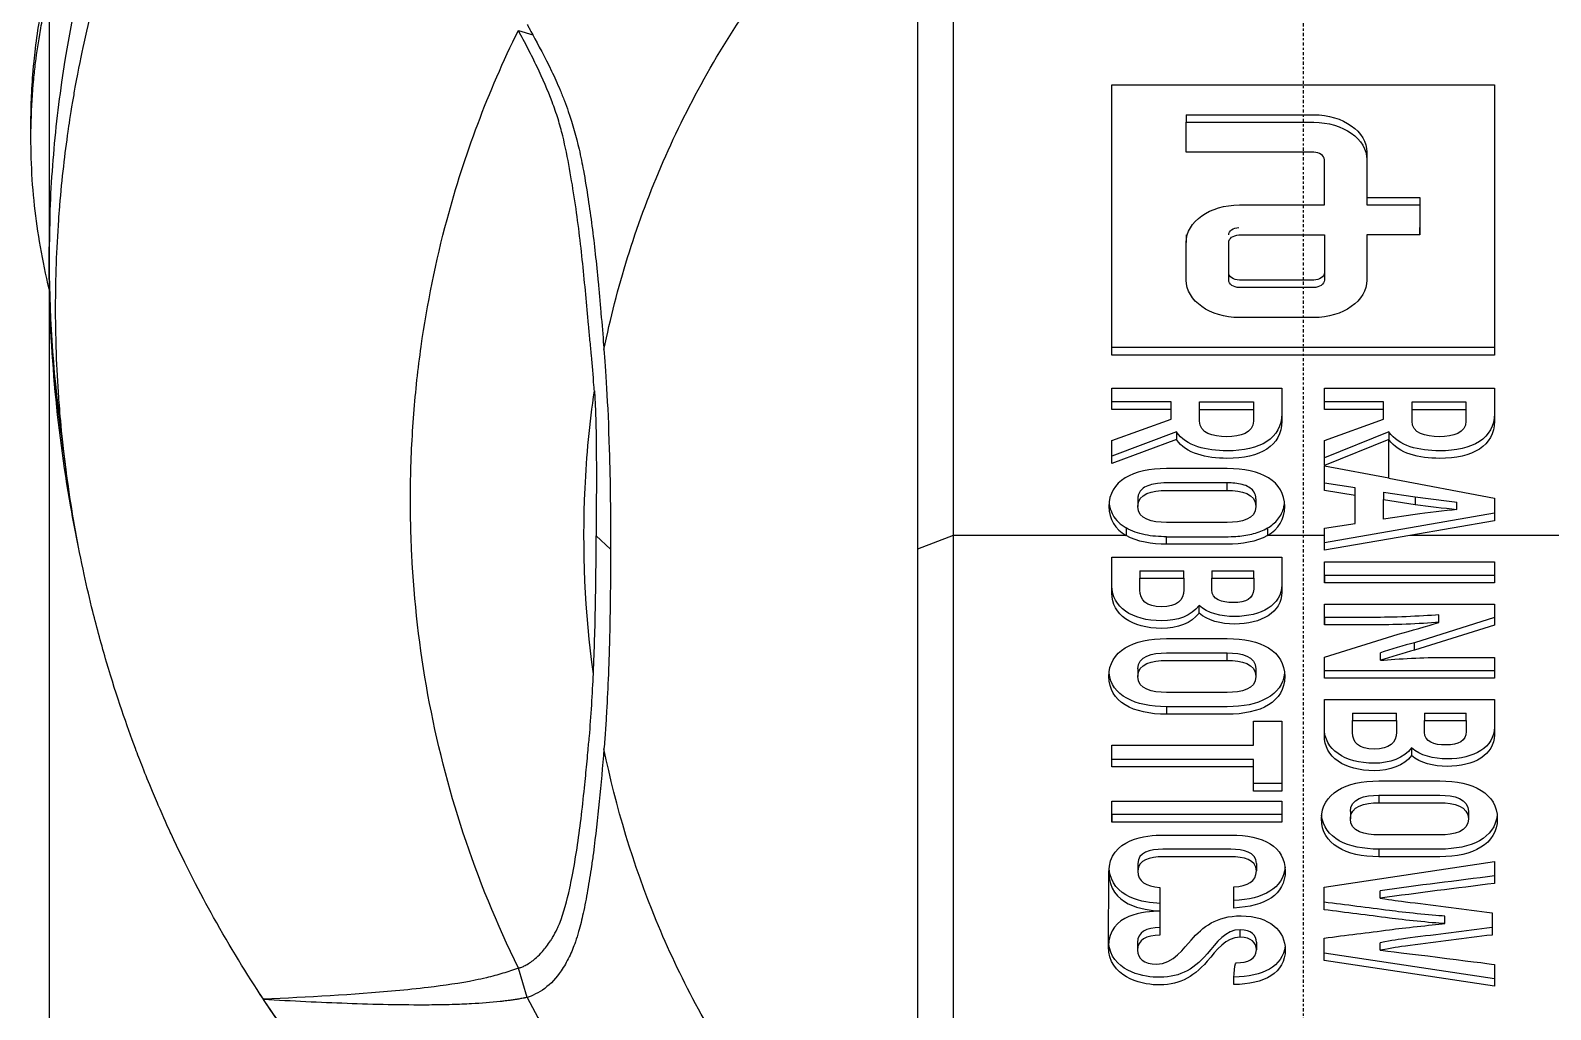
# Model space of a CAD drawing. Header units: millimetres. Extents: x 0 to 4378, y 0 to 2376.
# Drawn here: x 2154.8 to 2226.3, y 1161.2 to 1207.3 of the extents above; entities that cross this region are included whole.
import ezdxf

# ---------------------------------------------------------------- set-up
doc = ezdxf.new("R2010")
doc.units = ezdxf.units.MM
doc.header["$LTSCALE"] = 0.2
doc.linetypes.add('CENTER2', pattern=[1.125, 0.75, -0.125, 0.125, -0.125])
doc.layers.add('02_Center Line', color=1, linetype='CENTER2')

# ---------------------------------------------------------------- blocks, each defined once
blk = doc.blocks.new('A$C300084c2')
for p, q in [((-18.144, 614.82), (-18.145, 580.609)), ((-59, 614.2), (-59, 594.2)), ((-36.925, 605.023), (-36.251, 604.815)), ((-37.737, 603.294), (-37.737, 603.294)), ((-9.001, 589.74), (-9.001, 602.468)), ((-9.001, 602.468), (8.999, 602.468)), ((8.999, 602.468), (8.999, 589.74)), ((-5.501, 601.053), (-5.501, 600.7)), ((-59.86, 599.939), (-59.86, 600.646)), ((-38.793, 600.73), (-38.793, 600.73)), ((-5.501, 599.286), (-5.501, 600.7)), ((2.999, 597.164), (5.499, 597.164)), ((2.999, 597.164), (2.999, 596.811)), ((2.999, 596.811), (5.499, 596.811)), ((5.499, 597.164), (5.499, 596.811)), ((5.499, 596.811), (5.499, 595.397)), ((-40.341, 595.893), (-40.341, 595.893)), ((-5.501, 595.397), (-5.501, 595.043)), ((5.499, 595.397), (2.999, 595.397)), ((5.499, 595.397), (5.499, 595.75)), ((-59, 594.2), (-59, 531)), ((2.999, 593.629), (2.999, 593.275)), ((-58.989, 592.778), (-58.989, 592.779)), ((-9.001, 589.74), (-9.001, 590.093)), ((8.999, 590.093), (-9.001, 590.093)), ((8.999, 589.74), (-9.001, 589.74)), ((-9.002, 587.187), (-9.002, 588.181)), ((-9.002, 588.181), (-1.001, 588.181)), ((0.999, 587.187), (0.999, 588.181)), ((0.999, 588.181), (8.999, 588.181)), ((-6.213, 587.541), (-9.002, 587.541)), ((-9.002, 587.187), (-9.002, 587.541)), ((-6.213, 587.187), (-6.213, 587.541)), ((-4.876, 587.187), (-4.876, 587.541)), ((-4.876, 587.541), (-2.339, 587.541)), ((-2.339, 587.541), (-2.339, 587.187)), ((3.787, 587.541), (0.999, 587.541)), ((0.999, 587.187), (0.999, 587.541)), ((3.787, 587.187), (3.787, 587.541)), ((5.125, 587.187), (5.125, 587.541)), ((5.125, 587.541), (7.662, 587.541)), ((7.662, 587.541), (7.662, 587.187)), ((-6.213, 587.187), (-9.002, 587.187)), ((-9.002, 585.725), (-6.213, 586.735)), ((-6.213, 586.735), (-6.213, 587.187)), ((-4.876, 587.187), (-2.339, 587.187)), ((-2.339, 586.991), (-2.339, 586.638)), ((3.787, 587.187), (0.999, 587.187)), ((0.999, 585.725), (3.787, 586.735)), ((3.787, 586.735), (3.787, 587.187)), ((5.125, 587.187), (7.662, 587.187)), ((7.662, 586.991), (7.662, 586.638)), ((-5.961, 586.127), (-9.002, 584.987)), ((-5.961, 586.127), (-5.961, 585.773)), ((4.039, 586.127), (0.999, 584.902)), ((4.039, 586.127), (4.039, 585.773)), ((-5.961, 585.773), (-9.002, 584.634)), ((-9.002, 584.634), (-9.002, 585.725)), ((4.039, 585.773), (0.999, 584.548)), ((0.999, 584.548), (0.999, 585.725)), ((0.999, 584.902), (0.999, 585.725)), ((4.039, 583.947), (4.039, 585.773)), ((-9.002, 584.634), (-9.002, 584.987)), ((0.999, 584.548), (0.999, 584.902)), ((0.999, 584.548), (0.999, 584.519)), ((0.999, 583.37), (0.999, 584.519)), ((0.999, 583.723), (0.999, 584.519)), ((4.039, 583.947), (0.999, 584.519)), ((-3.573, 583.378), (-3.573, 583.731)), ((2.45, 583.497), (0.999, 583.723)), ((0.999, 583.37), (0.999, 583.723)), ((4.039, 583.947), (8.999, 583.014)), ((2.45, 583.143), (0.999, 583.37)), ((2.45, 583.143), (2.45, 583.497)), ((2.45, 581.818), (2.45, 583.143)), ((3.787, 583.295), (3.787, 582.941)), ((3.787, 583.295), (5.273, 583.069)), ((5.273, 583.069), (5.273, 582.715)), ((8.999, 583.014), (8.999, 581.947)), ((-7.779, 582.972), (-7.779, 582.618)), ((-2.224, 582.972), (-2.224, 582.618)), ((8.999, 582.301), (0.999, 580.911)), ((3.787, 582.941), (5.273, 582.715)), ((3.787, 582.02), (3.787, 582.941)), ((7.239, 582.473), (7.239, 582.826)), ((-8.328, 581.609), (-8.328, 581.255)), ((-1.675, 581.609), (-1.675, 581.255)), ((0.999, 581.592), (2.45, 581.818)), ((0.999, 581.255), (0.999, 581.592)), ((5.273, 582.246), (3.787, 582.02)), ((8.999, 581.947), (5.014, 581.255)), ((-33.265, 581.235), (-32.586, 580.608)), ((-16.474, 581.255), (-18.145, 580.609)), ((-8.328, 581.255), (-16.474, 581.255)), ((-6.43, 580.84), (-6.43, 581.194)), ((0.999, 581.255), (-1.675, 581.255)), ((5.014, 581.255), (0.999, 580.557)), ((0.999, 580.557), (0.999, 581.255)), ((16.474, 581.255), (5.014, 581.255)), ((-18.145, 580.609), (-18.145, 546.395)), ((-9.002, 580.238), (-1.001, 580.238)), ((-7.676, 579.598), (-7.676, 579.244)), ((-7.676, 579.598), (-5.607, 579.598)), ((-5.607, 579.244), (-5.607, 579.598)), ((-4.293, 579.598), (-4.293, 579.244)), ((-4.293, 579.598), (-2.327, 579.598)), ((-2.327, 579.244), (-2.327, 579.598)), ((0.999, 579.024), (0.999, 580.018)), ((0.999, 580.018), (8.999, 580.018)), ((8.999, 580.018), (8.999, 579.024)), ((-7.676, 579.244), (-5.607, 579.244)), ((-5.607, 579.048), (-5.607, 578.695)), ((-4.293, 579.244), (-2.327, 579.244)), ((-2.327, 579.089), (-2.327, 578.735)), ((8.999, 579.378), (0.999, 579.378)), ((0.999, 579.378), (0.999, 579.024)), ((8.999, 579.024), (0.999, 579.024)), ((0.999, 577.044), (0.999, 578.022)), ((0.999, 578.022), (8.999, 578.022)), ((8.999, 578.022), (8.999, 577.036)), ((-4.898, 577.603), (-4.898, 577.957)), ((0.999, 577.398), (0.999, 577.044)), ((8.999, 577.39), (5.239, 576.21)), ((6.393, 577.165), (6.393, 577.519)), ((0.999, 575.525), (4.473, 576.616)), ((8.999, 577.036), (5.239, 575.856)), ((5.239, 575.856), (5.239, 576.21)), ((-41.464, 575.493), (-41.464, 575.492)), ((-41.459, 575.46), (-41.459, 575.46)), ((-3.573, 575.378), (-3.573, 575.731)), ((0.999, 574.539), (0.999, 575.525)), ((3.639, 575.379), (3.639, 575.733)), ((8.999, 575.517), (8.999, 574.539)), ((-7.779, 574.972), (-7.779, 574.618)), ((-2.224, 574.972), (-2.224, 574.618)), ((8.999, 574.892), (0.999, 574.892)), ((0.999, 574.539), (0.999, 574.892)), ((8.999, 574.539), (0.999, 574.539)), ((-6.43, 573.193), (-6.43, 572.84)), ((0.999, 573.537), (8.999, 573.536)), ((-2.338, 572.519), (-1.001, 572.519)), ((-2.338, 571.379), (-2.338, 572.519)), ((-1.001, 572.519), (-1.001, 569.221)), ((2.325, 572.896), (2.325, 572.542)), ((2.325, 572.896), (4.393, 572.896)), ((2.325, 572.542), (4.393, 572.542)), ((4.393, 572.542), (4.393, 572.896)), ((4.393, 572.346), (4.393, 571.993)), ((5.708, 572.896), (5.708, 572.542)), ((5.708, 572.896), (7.673, 572.896)), ((5.708, 572.542), (7.673, 572.542)), ((7.673, 572.542), (7.673, 572.896)), ((7.673, 572.387), (7.673, 572.033)), ((-2.338, 571.379), (-2.338, 571.733)), ((-9.002, 571.379), (-2.338, 571.379)), ((-9.002, 570.361), (-9.002, 571.379)), ((5.102, 571.255), (5.102, 570.902)), ((-2.338, 570.714), (-9.002, 570.714)), ((-9.002, 570.361), (-9.002, 570.714)), ((-2.338, 570.361), (-9.002, 570.361)), ((-2.338, 570.361), (-2.338, 570.714)), ((-2.338, 569.221), (-2.338, 570.361)), ((-1.001, 569.575), (-2.338, 569.575)), ((-2.338, 569.221), (-2.338, 569.575)), ((-9.002, 568.759), (-1.001, 568.759)), ((-9.002, 567.765), (-9.002, 568.759)), ((-1.001, 569.221), (-2.338, 569.221)), ((-1.001, 568.759), (-1.001, 567.765)), ((3.57, 569.03), (3.57, 568.676)), ((-1.001, 568.118), (-9.002, 568.118)), ((-9.002, 568.118), (-9.002, 567.765)), ((2.222, 568.27), (2.222, 567.917)), ((7.776, 568.27), (7.776, 567.917)), ((-1.001, 567.765), (-9.002, 567.765)), ((-7.779, 565.816), (-7.779, 565.462)), ((-2.201, 565.824), (-2.201, 565.47)), ((0.992, 564.701), (9.006, 565.909)), ((3.57, 566.492), (3.57, 566.139)), ((9.006, 565.909), (9.006, 564.881)), ((-9.161, 561.933), (-9.139, 565.404)), ((-6.739, 564.694), (-6.739, 563.583)), ((-3.264, 563.723), (-3.264, 564.717)), ((0.992, 563.64), (0.992, 564.701)), ((3.623, 564.185), (3.623, 564.538)), ((-3.264, 563.723), (-3.264, 564.076)), ((0.992, 563.64), (0.992, 563.994)), ((-6.739, 563.583), (-6.739, 563.568)), ((-6.739, 563.568), (-6.739, 562.45)), ((6.67, 562.987), (6.67, 563.341)), ((8.891, 563.497), (8.891, 562.453)), ((-2.956, 562.345), (-2.956, 562.698)), ((0.992, 561.25), (0.992, 562.31)), ((-7.79, 562.1), (-7.79, 561.747)), ((-2.201, 562.108), (-2.201, 561.755)), ((9.006, 560.395), (0.992, 561.603)), ((0.992, 561.25), (0.992, 561.603)), ((3.623, 561.733), (3.623, 562.087)), ((-36.509, 559.519), (-36.916, 560.894)), ((9.006, 560.041), (0.992, 561.25)), ((9.006, 561.069), (9.006, 560.041)), ((-48.916, 559.417), (-48.924, 559.439))]:
    blk.add_line(p, q)
for radius, start, end in [(59, 178.09595, 180), (59, 180.17099, 188.15054), (41.725, 185.74092, 185.74197), (42.5, 189.98556, 189.98573), (59, 188.71793, 188.71853)]:
    blk.add_arc((0, 594.2), radius, start, end)
for centre, major_axis, ratio, start_param, end_param in [((24.582, 542.895), (33.547, -19.792), 0.183957, 3.24645, 3.249702), ((28.277, 589.503), (67.387, 24), 0.819109, 3.252927, 3.398786)]:
    blk.add_ellipse(centre, major_axis=major_axis, ratio=ratio, start_param=start_param, end_param=end_param)
for points, knots in [([(-58.489, 586.477), (-58.827, 589.044), (-58.998, 591.621), (-58.999, 594.198), (-59, 595.598), (-58.951, 596.998), (-58.852, 598.397), (-58.753, 599.795), (-58.604, 601.191), (-58.404, 602.584), (-58.005, 605.37), (-57.403, 608.141), (-56.595, 610.882), (-55.786, 613.623), (-54.776, 616.335), (-53.546, 618.997), (-52.931, 620.327), (-52.261, 621.645), (-51.534, 622.948), (-50.807, 624.25), (-50.023, 625.536), (-49.181, 626.803)], [-0.615061, -0.615061, -0.615061, -0.615061, -0.5, -0.5, -0.5, -0.4375, -0.4375, -0.4375, -0.375, -0.375, -0.375, -0.25, -0.25, -0.25, -0.125, -0.125, -0.125, -0.0625, -0.0625, -0.0625, 0, 0, 0, 0]), ([(-48.924, 559.439), (-49.7, 560.61), (-50.489, 561.89), (-51.266, 563.283), (-51.892, 564.406), (-52.574, 565.714), (-53.269, 567.217), (-53.351, 567.395), (-53.529, 567.778), (-53.786, 568.37), (-53.893, 568.615), (-54.014, 568.895), (-54.146, 569.212), (-54.49, 570.036), (-54.749, 570.708), (-54.942, 571.224), (-55.339, 572.283), (-55.814, 573.637), (-56.302, 575.294), (-56.537, 576.091), (-56.752, 576.887), (-56.95, 577.679), (-57.094, 578.258), (-57.229, 578.836), (-57.354, 579.412), (-57.654, 580.791), (-57.902, 582.176), (-58.101, 583.565), (-58.173, 584.066), (-58.251, 584.662), (-58.329, 585.351), (-58.421, 586.168), (-58.474, 586.784), (-58.507, 587.197), (-58.528, 587.458), (-58.541, 587.639), (-58.549, 587.738), (-58.599, 588.435), (-58.636, 589.132), (-58.661, 589.83), (-58.695, 590.766), (-58.699, 591.464), (-58.699, 591.922), (-58.699, 591.944), (-58.699, 591.966), (-58.699, 591.988), (-58.698, 593.359), (-58.65, 594.721), (-58.553, 596.104), (-58.537, 596.331), (-58.519, 596.555), (-58.501, 596.776), (-58.395, 598.065), (-58.256, 599.238), (-58.108, 600.273), (-58.068, 600.547), (-58, 601.014), (-57.89, 601.67), (-57.855, 601.877), (-57.816, 602.103), (-57.772, 602.348), (-57.616, 603.212), (-57.473, 603.901), (-57.36, 604.416), (-57.029, 605.94), (-56.667, 607.308), (-56.308, 608.527), (-56.09, 609.264), (-55.843, 610.052), (-55.558, 610.892), (-55.372, 611.44), (-55.17, 612.008), (-54.949, 612.598), (-54.696, 613.274), (-54.431, 613.946), (-54.153, 614.614), (-53.874, 615.283), (-53.582, 615.949), (-53.276, 616.613), (-53.091, 617.014), (-52.909, 617.399), (-52.729, 617.765), (-52.205, 618.841), (-51.712, 619.768), (-51.275, 620.551), (-50.584, 621.791), (-49.809, 623.074), (-48.936, 624.394)], [-1, -1, -1, -1, -0.9375, -0.9375, -0.9375, -0.875, -0.875, -0.875, -0.8528979, -0.8528979, -0.8528979, -0.84375, -0.84375, -0.84375, -0.8125, -0.8125, -0.8125, -0.75, -0.75, -0.75, -0.7138981, -0.7138981, -0.7138981, -0.6875, -0.6875, -0.6875, -0.625, -0.625, -0.625, -0.5982143, -0.5982143, -0.5982143, -0.5763525, -0.5763525, -0.5763525, -0.5625, -0.5625, -0.5625, -0.53125, -0.53125, -0.53125, -0.5, -0.5, -0.5, -0.4990096, -0.4990096, -0.4990096, -0.4375, -0.4375, -0.4375, -0.4283694, -0.4283694, -0.4283694, -0.375, -0.375, -0.375, -0.3512462, -0.3512462, -0.3512462, -0.34375, -0.34375, -0.34375, -0.3125, -0.3125, -0.3125, -0.25, -0.25, -0.25, -0.2121786, -0.2121786, -0.2121786, -0.1875, -0.1875, -0.1875, -0.15625, -0.15625, -0.15625, -0.125, -0.125, -0.125, -0.1091039, -0.1091039, -0.1091039, -0.0625, -0.0625, -0.0625, 0, 0, 0, 0]), ([(-16.474, 615.475), (-16.474, 609.772), (-16.474, 604.069), (-16.474, 592.662), (-16.474, 586.959), (-16.474, 581.255)], [0, 0, 0, 0, 2.419796, 2.419796, 4.839591, 4.839591, 4.839591, 4.839591]), ([(-59.86, 600.646), (-59.86, 601.019), (-59.853, 601.393), (-59.821, 602.219), (-59.793, 602.673), (-59.746, 603.228), (-59.737, 603.331), (-59.709, 603.622), (-59.689, 603.811), (-59.614, 604.456), (-59.549, 604.916), (-59.434, 605.62), (-59.389, 605.869), (-59.326, 606.201), (-59.309, 606.287), (-59.283, 606.419), (-59.274, 606.463), (-59.245, 606.605), (-59.224, 606.706), (-59.17, 606.957), (-59.136, 607.114), (-59.068, 607.425), (-59.034, 607.575), (-59, 607.724)], [-4.8416066, -4.8416066, -4.8416066, -4.8416066, -4.7988656, -4.7988656, -4.7469126, -4.7469126, -4.7350389, -4.7350389, -4.7132784, -4.7132784, -4.660559, -4.660559, -4.6314054, -4.6314054, -4.6209621, -4.6209621, -4.6158095, -4.6158095, -4.6038241, -4.6038241, -4.5857751, -4.5857751, -4.569121, -4.569121, -4.569121, -4.569121]), ([(-59.006, 592.852), (-59.309, 594.181), (-59.551, 595.51), (-59.833, 598.094), (-59.886, 599.421), (-59.831, 601.406), (-59.79, 602.063), (-59.703, 602.977), (-59.675, 603.235), (-59.581, 604), (-59.505, 604.505), (-59.387, 605.17), (-59.358, 605.326), (-59.307, 605.594), (-59.285, 605.702), (-59.241, 605.915), (-59.219, 606.019), (-59.175, 606.228), (-59.152, 606.336), (-59.087, 606.633), (-59.044, 606.825), (-59, 607.017)], [0.3143687, 0.3143687, 0.3143687, 0.3143687, 0.3447473, 0.3447473, 0.3768428, 0.3768428, 0.3928613, 0.3928613, 0.3992061, 0.3992061, 0.4115742, 0.4115742, 0.4153435, 0.4153435, 0.4181398, 0.4181398, 0.4207138, 0.4207138, 0.4231441, 0.4231441, 0.4275872, 0.4275872, 0.4275872, 0.4275872]), ([(-32.897, 590.007), (-32.304, 592.909), (-31.423, 595.782), (-30.223, 598.588), (-29.024, 601.394), (-27.507, 604.133), (-25.65, 606.755)], [0, 0, 0, 0, 0.5000001, 0.5000001, 0.5000001, 1, 1, 1, 1]), ([(-36.509, 605.302), (-36.481, 605.248), (-36.452, 605.193), (-36.424, 605.139), (-36.367, 605.031), (-36.309, 604.923), (-36.251, 604.815)], [-1, -1, -1, -1, -0.667725, -0.667725, -0.667725, 0, 0, 0, 0]), ([(-36.916, 560.894), (-37.945, 562.977), (-38.81, 565.101), (-39.518, 567.25), (-40.226, 569.399), (-40.777, 571.574), (-41.178, 573.763), (-41.579, 575.952), (-41.831, 578.153), (-41.94, 580.36), (-41.994, 581.464), (-42.014, 582.56), (-41.997, 583.669), (-41.981, 584.777), (-41.929, 585.896), (-41.845, 586.977), (-41.762, 588.057), (-41.647, 589.099), (-41.499, 590.145), (-41.217, 592.138), (-40.812, 594.146), (-40.28, 596.124), (-39.874, 597.632), (-39.393, 599.132), (-38.835, 600.617), (-38.277, 602.102), (-37.641, 603.572), (-36.925, 605.023)], [0, 0, 0, 0, 0.1448174, 0.1448174, 0.1448174, 0.2896349, 0.2896349, 0.2896349, 0.4344523, 0.4344523, 0.4344523, 0.506861, 0.506861, 0.506861, 0.5792697, 0.5792697, 0.5792697, 0.6516784, 0.6516784, 0.6516784, 0.7896349, 0.7896349, 0.7896349, 0.8948175, 0.8948175, 0.8948175, 1, 1, 1, 1]), ([(-33.349, 588.061), (-33.356, 588.147), (-33.362, 588.233), (-33.369, 588.319), (-33.405, 588.791), (-33.444, 589.263), (-33.488, 589.737), (-33.509, 589.974), (-33.531, 590.211), (-33.555, 590.449), (-33.579, 590.686), (-33.6, 590.925), (-33.622, 591.163), (-33.666, 591.64), (-33.709, 592.119), (-33.755, 592.6), (-33.845, 593.562), (-33.942, 594.533), (-34.064, 595.517), (-34.125, 596.009), (-34.192, 596.505), (-34.267, 597.005), (-34.343, 597.505), (-34.425, 598.009), (-34.517, 598.519), (-34.609, 599.029), (-34.711, 599.544), (-34.84, 600.067), (-34.905, 600.329), (-34.977, 600.592), (-35.059, 600.858), (-35.141, 601.123), (-35.233, 601.391), (-35.335, 601.66), (-35.538, 602.2), (-35.778, 602.748), (-36.046, 603.308), (-36.18, 603.587), (-36.321, 603.87), (-36.468, 604.156), (-36.541, 604.299), (-36.616, 604.443), (-36.692, 604.588), (-36.768, 604.732), (-36.845, 604.878), (-36.925, 605.023)], [-1, -1, -1, -1, -0.983668, -0.983668, -0.983668, -0.894243, -0.894243, -0.894243, -0.849531, -0.849531, -0.849531, -0.804819, -0.804819, -0.804819, -0.715395, -0.715395, -0.715395, -0.536546, -0.536546, -0.536546, -0.447122, -0.447122, -0.447122, -0.357697, -0.357697, -0.357697, -0.268273, -0.268273, -0.268273, -0.223561, -0.223561, -0.223561, -0.178849, -0.178849, -0.178849, -0.089424, -0.089424, -0.089424, -0.044712, -0.044712, -0.044712, -0.022356, -0.022356, -0.022356, 0, 0, 0, 0]), ([(-36.251, 604.815), (-35.992, 604.334), (-35.68, 603.771), (-35.294, 602.967), (-35.228, 602.826), (-35.094, 602.528), (-35.026, 602.371), (-34.89, 602.046), (-34.822, 601.877), (-34.694, 601.54), (-34.633, 601.372), (-34.365, 600.601), (-34.203, 600.019), (-33.991, 599.091), (-33.924, 598.755), (-33.785, 597.992), (-33.711, 597.535), (-33.579, 596.665), (-33.52, 596.244), (-33.407, 595.375), (-33.355, 594.941), (-33.258, 594.06), (-33.212, 593.61), (-33.146, 592.927), (-33.124, 592.689), (-33.081, 592.207), (-33.06, 591.961), (-32.993, 591.176), (-32.95, 590.652), (-32.908, 590.134), (-32.902, 590.062), (-32.897, 590.007)], [0, 0, 0, 0, 0.166642, 0.166642, 0.202724, 0.202724, 0.243109, 0.243109, 0.287119, 0.287119, 0.331501, 0.331501, 0.492861, 0.492861, 0.584529, 0.584529, 0.704765, 0.704765, 0.820318, 0.820318, 0.936351, 0.936351, 1.057692, 1.057692, 1.122476, 1.122476, 1.189603, 1.189603, 1.342252, 1.342252, 1.371829, 1.371829, 1.371829, 1.371829]), ([(-5.501, 601.053), (-3.501, 601.053), (-1.501, 601.053), (0.499, 601.053), (1.88, 601.053), (2.999, 600.262), (2.999, 599.286), (2.999, 598.579), (2.999, 597.871), (2.999, 597.164)], [-1, -1, -1, -1, -0.550361, -0.550361, -0.550361, -0.224809, -0.224809, -0.224809, 0, 0, 0, 0]), ([(-5.501, 600.7), (-3.501, 600.7), (-1.501, 600.7), (0.499, 600.7), (1.88, 600.7), (2.999, 599.908), (2.999, 598.932), (2.999, 598.225), (2.999, 597.518), (2.999, 596.811)], [0, 0, 0, 0, 0.449639, 0.449639, 0.449639, 0.775191, 0.775191, 0.775191, 1, 1, 1, 1]), ([(0.999, 596.811), (0.999, 597.518), (0.999, 598.225), (0.999, 598.932), (0.999, 599.127), (0.775, 599.286), (0.499, 599.286), (-1.501, 599.286), (-3.501, 599.286), (-5.501, 599.286)], [0, 0, 0, 0, 0.303977, 0.303977, 0.303977, 0.392019, 0.392019, 0.392019, 1, 1, 1, 1]), ([(2.999, 595.397), (2.999, 595.161), (2.999, 594.925), (2.999, 594.218), (2.999, 593.747), (2.999, 593.275), (2.999, 592.299), (1.88, 591.508), (0.499, 591.508), (-0.668, 591.508), (-1.835, 591.508), (-3.001, 591.508), (-4.382, 591.508), (-5.501, 592.299), (-5.501, 593.275), (-5.501, 593.865), (-5.501, 594.454), (-5.501, 595.043), (-5.501, 596.019), (-4.382, 596.811), (-3.001, 596.811), (-1.668, 596.811), (-0.335, 596.811), (0.999, 596.811)], [0, 0, 0, 0, 0.038412, 0.038412, 0.115241, 0.115241, 0.115241, 0.282114, 0.282114, 0.282114, 0.416564, 0.416564, 0.416564, 0.583435, 0.583435, 0.583435, 0.679472, 0.679472, 0.679472, 0.846346, 0.846346, 0.846346, 1, 1, 1, 1]), ([(0.999, 595.397), (0.999, 595.161), (0.999, 594.925), (0.999, 594.689), (0.999, 594.218), (0.999, 593.747), (0.999, 593.275), (0.999, 593.08), (0.775, 592.922), (0.499, 592.922), (-0.668, 592.922), (-1.835, 592.922), (-3.001, 592.922), (-3.277, 592.922), (-3.501, 593.08), (-3.501, 593.275), (-3.501, 593.865), (-3.501, 594.454), (-3.501, 595.043), (-3.501, 595.231), (-3.292, 595.385), (-3.028, 595.395)], [-1, -1, -1, -1, -0.913571, -0.913571, -0.913571, -0.740702, -0.740702, -0.740702, -0.665612, -0.665612, -0.665612, -0.363091, -0.363091, -0.363091, -0.288004, -0.288004, -0.288004, -0.071917, -0.071917, -0.071917, 0, 0, 0, 0]), ([(0.999, 595.397), (0.999, 595.279), (0.999, 595.161), (0.999, 595.043), (0.999, 594.572), (0.999, 594.1), (0.999, 593.629), (0.999, 593.433), (0.775, 593.275), (0.499, 593.275), (-0.668, 593.275), (-1.835, 593.275), (-3.001, 593.275), (-3.277, 593.275), (-3.501, 593.434), (-3.501, 593.629), (-3.501, 594.1), (-3.501, 594.572), (-3.501, 595.043)], [0.043214, 0.043214, 0.043214, 0.043214, 0.0864295, 0.0864295, 0.0864295, 0.2592981, 0.2592981, 0.2592981, 0.3343884, 0.3343884, 0.3343884, 0.6369091, 0.6369091, 0.6369091, 0.7119959, 0.7119959, 0.7119959, 0.8848698, 0.8848698, 0.8848698, 0.8848698]), ([(-57.62, 580.708), (-57.752, 581.341), (-57.874, 581.974), (-57.986, 582.608), (-58.663, 586.435), (-59, 590.308), (-59, 594.2)], [0.9284857, 0.9284857, 0.9284857, 0.9284857, 0.93864943, 0.93864943, 0.93864943, 1, 1, 1, 1]), ([(-32.897, 590.007), (-32.828, 589.142), (-32.718, 587.546), (-32.602, 583.743), (-32.585, 582.175), (-32.586, 580.608)], [-1.613582, -1.613582, -1.613582, -1.613582, -0.664785, -0.664785, 0, 0, 0, 0]), ([(-33.397, 574.741), (-33.799, 577.645), (-33.921, 580.568), (-33.786, 583.476), (-33.715, 585.005), (-33.571, 586.535), (-33.349, 588.06)], [0, 0, 0, 0, 0.6554797, 0.6554797, 0.6554797, 0.9999911, 0.9999911, 0.9999911, 0.9999911]), ([(-33.349, 588.061), (-33.339, 587.919), (-33.33, 587.777), (-33.316, 587.515), (-33.308, 587.366), (-33.29, 586.92), (-33.282, 586.61), (-33.263, 585.787), (-33.258, 585.218), (-33.252, 583.456), (-33.263, 582.32), (-33.265, 581.235)], [-0.8953646, -0.8953646, -0.8953646, -0.8953646, -0.8317746, -0.8317746, -0.7780659, -0.7780659, -0.6796619, -0.6796619, -0.4602492, -0.4602492, 0, 0, 0, 0]), ([(-1.001, 588.181), (-1.001, 587.782), (-1.001, 587.383), (-1.001, 586.983), (-1.001, 585.828), (-2.023, 585.238), (-3.584, 585.238), (-4.541, 585.238), (-5.507, 585.456), (-5.961, 586.127)], [0.0513777, 0.0513777, 0.0513777, 0.0513777, 0.2254885, 0.2254885, 0.2254885, 0.6893904, 0.6893904, 0.6893904, 1, 1, 1, 1]), ([(-1.001, 588.181), (-1.001, 587.664), (-1.001, 587.147), (-1.001, 586.63), (-1.001, 585.474), (-2.023, 584.884), (-3.584, 584.884), (-4.541, 584.884), (-5.507, 585.102), (-5.961, 585.773)], [-1, -1, -1, -1, -0.774512, -0.774512, -0.774512, -0.31061, -0.31061, -0.31061, 0, 0, 0, 0]), ([(8.999, 588.181), (8.999, 587.664), (8.999, 587.147), (8.999, 586.63), (8.999, 585.474), (7.978, 584.884), (6.416, 584.884), (5.46, 584.884), (4.494, 585.102), (4.039, 585.773)], [-1, -1, -1, -1, -0.77451, -0.77451, -0.77451, -0.310605, -0.310605, -0.310605, 0, 0, 0, 0]), ([(8.999, 588.181), (8.999, 587.782), (8.999, 587.382), (8.999, 586.983), (8.999, 585.828), (7.978, 585.238), (6.416, 585.238), (5.46, 585.238), (4.494, 585.455), (4.039, 586.127)], [0.0513781, 0.0513781, 0.0513781, 0.0513781, 0.2254898, 0.2254898, 0.2254898, 0.6893947, 0.6893947, 0.6893947, 1, 1, 1, 1]), ([(-2.339, 587.187), (-2.339, 587.004), (-2.339, 586.821), (-2.339, 586.638), (-2.339, 586.073), (-2.936, 585.902), (-3.596, 585.902), (-4.251, 585.902), (-4.876, 586.067), (-4.876, 586.638), (-4.876, 586.821), (-4.876, 587.004), (-4.876, 587.187)], [0, 0, 0, 0, 0.134339, 0.134339, 0.134339, 0.49771, 0.49771, 0.49771, 0.865661, 0.865661, 0.865661, 1, 1, 1, 1]), ([(7.662, 587.187), (7.662, 587.004), (7.662, 586.821), (7.662, 586.638), (7.662, 586.073), (7.065, 585.902), (6.405, 585.902), (5.749, 585.902), (5.125, 586.067), (5.125, 586.638), (5.125, 586.821), (5.125, 587.004), (5.125, 587.187)], [0, 0, 0, 0, 0.134339, 0.134339, 0.134339, 0.497734, 0.497734, 0.497734, 0.865661, 0.865661, 0.865661, 1, 1, 1, 1]), ([(-3.573, 584.404), (-4.525, 584.404), (-5.478, 584.404), (-6.43, 584.404), (-8.007, 584.404), (-9.139, 583.814), (-9.139, 582.618), (-9.139, 582.011), (-8.841, 581.554), (-8.328, 581.255)], [0, 0, 0, 0, 0.287667, 0.287667, 0.287667, 0.758338, 0.758338, 0.758338, 1, 1, 1, 1]), ([(-1.675, 581.255), (-1.162, 581.554), (-0.864, 582.011), (-0.864, 582.618), (-0.864, 583.814), (-1.995, 584.404), (-3.573, 584.404)], [0, 0, 0, 0, 0.339246, 0.339246, 0.339246, 1, 1, 1, 1]), ([(-3.573, 583.731), (-4.522, 583.731), (-5.471, 583.731), (-6.589, 583.731), (-6.783, 583.729), (-7.161, 583.651), (-7.281, 583.614), (-7.483, 583.515), (-7.563, 583.457), (-7.69, 583.317), (-7.732, 583.238), (-7.771, 583.096), (-7.779, 583.033), (-7.779, 582.972)], [-0.7927753, -0.7927753, -0.7927753, -0.7927753, -0.3891662, -0.3891662, -0.3170254, -0.3170254, -0.2817232, -0.2817232, -0.250002, -0.250002, -0.2174373, -0.2174373, -0.1940065, -0.1940065, -0.1940065, -0.1940065]), ([(-2.224, 582.972), (-2.224, 583.013), (-2.227, 583.05), (-2.246, 583.175), (-2.281, 583.267), (-2.399, 583.419), (-2.467, 583.478), (-2.644, 583.582), (-2.751, 583.623), (-3.085, 583.712), (-3.336, 583.731), (-3.573, 583.731)], [-0.1932257, -0.1932257, -0.1932257, -0.1932257, -0.1807153, -0.1807153, -0.1400567, -0.1400567, -0.1071003, -0.1071003, -0.0709763, -0.0709763, 0, 0, 0, 0]), ([(-6.43, 581.867), (-7.099, 581.867), (-7.779, 582.018), (-7.779, 582.618), (-7.779, 583.217), (-7.105, 583.378), (-6.43, 583.378), (-5.478, 583.378), (-4.525, 583.378), (-3.573, 583.378)], [0, 0, 0, 0, 0.304656, 0.304656, 0.304656, 0.60969, 0.60969, 0.60969, 1, 1, 1, 1]), ([(-3.573, 583.378), (-2.898, 583.378), (-2.224, 583.217), (-2.224, 582.618), (-2.224, 582.018), (-2.904, 581.867), (-3.573, 581.867), (-4.525, 581.867), (-5.478, 581.867), (-6.43, 581.867)], [0, 0, 0, 0, 0.305042, 0.305042, 0.305042, 0.609705, 0.609705, 0.609705, 1, 1, 1, 1]), ([(5.273, 583.069), (5.599, 583.021), (5.927, 582.982), (6.584, 582.907), (6.912, 582.87), (7.239, 582.826)], [0, 0, 0, 0, 0.0997943, 0.0997943, 0.1997152, 0.1997152, 0.1997152, 0.1997152]), ([(-9.13, 582.796), (-9.112, 582.613), (-9.061, 582.415), (-8.886, 582.101), (-8.799, 581.987), (-8.587, 581.78), (-8.465, 581.689), (-8.328, 581.609)], [0.7312242, 0.7312242, 0.7312242, 0.7312242, 0.8014754, 0.8014754, 0.8452567, 0.8452567, 0.8876919, 0.8876919, 0.8876919, 0.8876919]), ([(-1.675, 581.609), (-1.477, 581.724), (-1.314, 581.861), (-1.051, 582.187), (-0.963, 582.371), (-0.894, 582.638), (-0.881, 582.716), (-0.873, 582.796)], [0, 0, 0, 0, 0.0767971, 0.0767971, 0.1592637, 0.1592637, 0.1917762, 0.1917762, 0.1917762, 0.1917762]), ([(-6.43, 581.194), (-6.769, 581.194), (-7.114, 581.221), (-7.601, 581.32), (-7.758, 581.362), (-8.058, 581.469), (-8.199, 581.533), (-8.328, 581.609)], [-0.202321, -0.202321, -0.202321, -0.202321, -0.1006963, -0.1006963, -0.0503525, -0.0503525, 0, 0, 0, 0]), ([(-6.43, 581.194), (-5.845, 581.194), (-5.259, 581.194), (-3.509, 581.194), (-3.314, 581.194), (-2.819, 581.237), (-2.568, 581.278), (-2.092, 581.407), (-1.871, 581.494), (-1.675, 581.609)], [0, 0, 0, 0, 0.175601, 0.175601, 0.524981, 0.524981, 0.891263, 0.891263, 1.255743, 1.255743, 1.255743, 1.255743]), ([(-33.397, 574.741), (-33.385, 575.012), (-33.374, 575.282), (-33.355, 575.804), (-33.345, 576.077), (-33.32, 576.906), (-33.306, 577.447), (-33.275, 579.07), (-33.265, 580.153), (-33.265, 581.235)], [0.000001, 0.000001, 0.000001, 0.000001, 0.1148104, 0.1148104, 0.2214345, 0.2214345, 0.4221153, 0.4221153, 0.823475, 0.823475, 0.823475, 0.823475]), ([(-16.474, 581.255), (-16.474, 575.551), (-16.474, 569.848), (-16.474, 558.441), (-16.474, 552.737), (-16.474, 547.033)], [0.000001, 0.000001, 0.000001, 0.000001, 2.419796, 2.419796, 4.839592, 4.839592, 4.839592, 4.839592]), ([(-1.675, 581.255), (-2.195, 580.951), (-2.892, 580.84), (-3.573, 580.84), (-4.525, 580.84), (-5.478, 580.84), (-6.43, 580.84)], [-1, -1, -1, -1, -0.569777, -0.569777, -0.569777, 0, 0, 0, 0]), ([(-32.586, 580.608), (-32.587, 579.041), (-32.606, 577.474), (-32.663, 575.515), (-32.676, 575.124), (-32.716, 574.1), (-32.742, 573.552), (-32.792, 572.676), (-32.81, 572.383), (-32.841, 571.933), (-32.852, 571.789), (-32.873, 571.502), (-32.884, 571.356), (-32.897, 571.209)], [-1.142804, -1.142804, -1.142804, -1.142804, -0.592912, -0.592912, -0.45543, -0.45543, -0.23364, -0.23364, -0.121763, -0.121763, -0.062324, -0.062324, -0.00003, -0.00003, -0.00003, -0.00003]), ([(-4.898, 577.957), (-5.237, 577.478), (-5.929, 577.238), (-6.659, 577.238), (-8.061, 577.238), (-9.002, 577.89), (-9.002, 578.887), (-9.002, 579.337), (-9.002, 579.788), (-9.002, 580.238)], [0, 0, 0, 0, 0.2565884, 0.2565884, 0.2565884, 0.7259063, 0.7259063, 0.7259063, 0.9431712, 0.9431712, 0.9431712, 0.9431712]), ([(-4.898, 577.603), (-5.237, 577.125), (-5.929, 576.884), (-6.659, 576.884), (-8.061, 576.884), (-9.002, 577.536), (-9.002, 578.533), (-9.002, 579.101), (-9.002, 579.67), (-9.002, 580.238)], [0, 0, 0, 0, 0.256588, 0.256588, 0.256588, 0.725906, 0.725906, 0.725906, 1, 1, 1, 1]), ([(-1.001, 580.238), (-1.001, 579.804), (-1.001, 579.369), (-1.001, 578.935), (-1.001, 577.991), (-1.964, 577.44), (-3.23, 577.44), (-3.842, 577.44), (-4.508, 577.601), (-4.898, 577.957)], [0.0614547, 0.0614547, 0.0614547, 0.0614547, 0.2879923, 0.2879923, 0.2879923, 0.7599082, 0.7599082, 0.7599082, 1, 1, 1, 1]), ([(-1.001, 580.238), (-1.001, 579.686), (-1.001, 579.134), (-1.001, 578.581), (-1.001, 577.638), (-1.964, 577.086), (-3.23, 577.086), (-3.842, 577.086), (-4.508, 577.247), (-4.898, 577.603)], [0, 0, 0, 0, 0.287992, 0.287992, 0.287992, 0.759908, 0.759908, 0.759908, 1, 1, 1, 1]), ([(-5.607, 579.244), (-5.607, 579.061), (-5.607, 578.878), (-5.607, 578.695), (-5.607, 578.214), (-5.935, 577.903), (-6.659, 577.903), (-7.388, 577.903), (-7.676, 578.213), (-7.676, 578.687), (-7.676, 578.872), (-7.676, 579.058), (-7.676, 579.244)], [-1, -1, -1, -1, -0.857197, -0.857197, -0.857197, -0.498445, -0.498445, -0.498445, -0.144903, -0.144903, -0.144903, 0, 0, 0, 0]), ([(-2.327, 579.244), (-2.327, 579.074), (-2.327, 578.905), (-2.327, 578.735), (-2.327, 578.278), (-2.679, 578.096), (-3.287, 578.096), (-3.84, 578.096), (-4.293, 578.244), (-4.293, 578.703), (-4.293, 578.883), (-4.293, 579.064), (-4.293, 579.244)], [-1, -1, -1, -1, -0.85237, -0.85237, -0.85237, -0.505774, -0.505774, -0.505774, -0.157036, -0.157036, -0.157036, 0, 0, 0, 0]), ([(6.393, 577.519), (5.526, 577.449), (4.169, 577.398), (3.296, 577.398), (2.53, 577.398), (1.765, 577.398), (0.999, 577.398)], [0, 0, 0, 0, 0.574741, 0.574741, 0.574741, 1, 1, 1, 1]), ([(6.393, 577.165), (5.526, 577.095), (4.169, 577.044), (3.296, 577.044), (2.53, 577.044), (1.765, 577.044), (0.999, 577.044)], [0, 0, 0, 0, 0.574741, 0.574741, 0.574741, 1, 1, 1, 1]), ([(-6.43, 572.84), (-7.997, 572.84), (-9.139, 573.424), (-9.139, 575.814), (-8.007, 576.404), (-6.43, 576.404), (-5.478, 576.404), (-4.525, 576.404), (-3.573, 576.404)], [0, 0, 0, 0, 0.382465, 0.382465, 0.765737, 0.765737, 0.765737, 1, 1, 1, 1]), ([(-3.573, 576.404), (-1.995, 576.404), (-0.864, 575.814), (-0.864, 573.424), (-2.005, 572.84), (-3.573, 572.84), (-4.525, 572.84), (-5.478, 572.84), (-6.43, 572.84)], [0, 0, 0, 0, 0.383273, 0.383273, 0.76574, 0.76574, 0.76574, 1, 1, 1, 1]), ([(-7.779, 574.972), (-7.779, 575.571), (-7.105, 575.731), (-6.43, 575.731), (-5.478, 575.731), (-4.525, 575.731), (-3.573, 575.731)], [-0.6953384, -0.6953384, -0.6953384, -0.6953384, -0.3903152, -0.3903152, -0.3903152, 0, 0, 0, 0]), ([(-6.43, 573.866), (-7.099, 573.866), (-7.779, 574.018), (-7.779, 574.618), (-7.779, 575.217), (-7.105, 575.378), (-6.43, 575.378), (-5.478, 575.378), (-4.525, 575.378), (-3.573, 575.378)], [-1, -1, -1, -1, -0.69534, -0.69534, -0.69534, -0.390315, -0.390315, -0.390315, 0, 0, 0, 0]), ([(-3.573, 575.378), (-2.898, 575.378), (-2.224, 575.217), (-2.224, 574.618), (-2.224, 574.018), (-2.904, 573.866), (-3.573, 573.866), (-4.525, 573.866), (-5.478, 573.866), (-6.43, 573.866)], [-1, -1, -1, -1, -0.694967, -0.694967, -0.694967, -0.3903, -0.3903, -0.3903, 0, 0, 0, 0]), ([(-3.573, 575.731), (-2.898, 575.731), (-2.224, 575.57), (-2.224, 574.972), (-2.224, 574.972), (-2.224, 574.972), (-2.224, 574.972)], [-1, -1, -1, -1, -0.6949672, -0.6949672, -0.6949672, -0.6949651, -0.6949651, -0.6949651, -0.6949651]), ([(3.639, 575.379), (4.449, 575.452), (5.748, 575.517), (6.565, 575.517), (7.376, 575.517), (8.188, 575.517), (8.999, 575.517)], [0, 0, 0, 0, 0.546656, 0.546656, 0.546656, 1, 1, 1, 1]), ([(-36.916, 560.894), (-36.865, 560.907), (-36.814, 560.923), (-36.713, 560.964), (-36.661, 560.988), (-36.576, 561.032), (-36.541, 561.051), (-36.361, 561.158), (-36.216, 561.266), (-35.98, 561.476), (-35.884, 561.575), (-35.657, 561.831), (-35.529, 561.999), (-35.38, 562.229), (-35.347, 562.281), (-35.238, 562.464), (-35.166, 562.599), (-35.062, 562.819), (-35.027, 562.901), (-34.782, 563.498), (-34.636, 564.074), (-34.47, 564.839), (-34.434, 565.018), (-34.313, 565.638), (-34.235, 566.087), (-34.095, 567), (-34.033, 567.459), (-33.918, 568.403), (-33.865, 568.891), (-33.796, 569.573), (-33.777, 569.767), (-33.741, 570.134), (-33.724, 570.309), (-33.669, 570.895), (-33.639, 571.221), (-33.607, 571.56), (-33.595, 571.682), (-33.503, 572.695), (-33.437, 573.862), (-33.397, 574.741)], [-1.416337, -1.416337, -1.416337, -1.416337, -1.398932, -1.398932, -1.380652, -1.380652, -1.367794, -1.367794, -1.313038, -1.313038, -1.272781, -1.272781, -1.213268, -1.213268, -1.196077, -1.196077, -1.154545, -1.154545, -1.130465, -1.130465, -0.980623, -0.980623, -0.935487, -0.935487, -0.825371, -0.825371, -0.71547, -0.71547, -0.6014, -0.6014, -0.556109, -0.556109, -0.516092, -0.516092, -0.424444, -0.424444, -0.373187, -0.373187, 0, 0, 0, 0]), ([(-0.873, 574.795), (-0.98, 573.72), (-2.084, 573.193), (-3.573, 573.193), (-4.525, 573.193), (-5.478, 573.193), (-6.43, 573.193)], [0.4025896, 0.4025896, 0.4025896, 0.4025896, 0.76574, 0.76574, 0.76574, 1, 1, 1, 1]), ([(5.102, 570.902), (4.763, 570.423), (4.072, 570.183), (3.342, 570.183), (1.939, 570.183), (0.999, 570.835), (0.999, 571.831), (0.999, 572.4), (0.999, 572.968), (0.999, 573.537)], [0, 0, 0, 0, 0.256607, 0.256607, 0.256607, 0.725911, 0.725911, 0.725911, 1, 1, 1, 1]), ([(5.102, 571.255), (4.763, 570.777), (4.072, 570.536), (3.342, 570.536), (1.939, 570.536), (0.999, 571.188), (0.999, 572.185), (0.999, 572.635), (0.999, 573.086), (0.999, 573.537)], [0, 0, 0, 0, 0.2566068, 0.2566068, 0.2566068, 0.7259114, 0.7259114, 0.7259114, 0.9431722, 0.9431722, 0.9431722, 0.9431722]), ([(8.999, 573.536), (8.999, 572.984), (8.999, 572.432), (8.999, 571.88), (8.999, 570.936), (8.036, 570.385), (6.77, 570.385), (6.159, 570.385), (5.493, 570.545), (5.102, 570.902)], [0, 0, 0, 0, 0.287994, 0.287994, 0.287994, 0.759913, 0.759913, 0.759913, 1, 1, 1, 1]), ([(8.999, 573.536), (8.999, 573.102), (8.999, 572.668), (8.999, 572.233), (8.999, 571.29), (8.036, 570.738), (6.77, 570.738), (6.159, 570.738), (5.493, 570.899), (5.102, 571.255)], [0.0614551, 0.0614551, 0.0614551, 0.0614551, 0.2879943, 0.2879943, 0.2879943, 0.7599134, 0.7599134, 0.7599134, 1, 1, 1, 1]), ([(4.393, 572.542), (4.393, 572.359), (4.393, 572.176), (4.393, 571.993), (4.393, 571.513), (4.065, 571.201), (3.342, 571.201), (2.613, 571.201), (2.325, 571.512), (2.325, 571.985), (2.325, 572.171), (2.325, 572.357), (2.325, 572.542)], [-1, -1, -1, -1, -0.857225, -0.857225, -0.857225, -0.498438, -0.498438, -0.498438, -0.144876, -0.144876, -0.144876, 0, 0, 0, 0]), ([(7.673, 572.542), (7.673, 572.373), (7.673, 572.203), (7.673, 572.033), (7.673, 571.576), (7.321, 571.395), (6.713, 571.395), (6.16, 571.395), (5.708, 571.542), (5.708, 572.001), (5.708, 572.181), (5.708, 572.362), (5.708, 572.542)], [-1, -1, -1, -1, -0.852363, -0.852363, -0.852363, -0.505729, -0.505729, -0.505729, -0.157013, -0.157013, -0.157013, 0, 0, 0, 0]), ([(-32.897, 571.209), (-33.037, 569.552), (-33.187, 567.914), (-33.425, 566.115), (-33.454, 565.906), (-33.54, 565.318), (-33.601, 564.938), (-33.7, 564.372), (-33.733, 564.191), (-33.802, 563.832), (-33.838, 563.654), (-33.94, 563.184), (-34.009, 562.896), (-34.137, 562.45), (-34.187, 562.29), (-34.285, 562.01), (-34.331, 561.89), (-34.429, 561.652), (-34.481, 561.534), (-34.649, 561.19), (-34.774, 560.972), (-35.137, 560.441), (-35.396, 560.155), (-35.95, 559.74), (-36.29, 559.579), (-36.509, 559.519)], [0, 0, 0, 0, 0.704884, 0.704884, 0.798881, 0.798881, 0.96881, 0.96881, 1.049234, 1.049234, 1.129494, 1.129494, 1.263271, 1.263271, 1.33961, 1.33961, 1.39992, 1.39992, 1.461242, 1.461242, 1.58275, 1.58275, 1.779675, 1.779675, 1.957146, 1.957146, 1.957146, 1.957146]), ([(-26.3, 555.405), (-27.97, 557.896), (-29.343, 560.485), (-30.435, 563.132), (-31.527, 565.778), (-32.34, 568.481), (-32.897, 571.209)], [0, 0, 0, 0, 0.5000002, 0.5000002, 0.5000002, 0.9999945, 0.9999945, 0.9999945, 0.9999945]), ([(3.57, 566.139), (2.003, 566.139), (0.862, 566.723), (0.862, 569.113), (1.993, 569.703), (3.57, 569.702), (4.523, 569.702), (5.475, 569.702), (6.428, 569.702)], [0, 0, 0, 0, 0.38247, 0.38247, 0.765736, 0.765736, 0.765736, 1, 1, 1, 1]), ([(6.428, 569.702), (8.005, 569.702), (9.136, 569.113), (9.136, 566.722), (7.995, 566.139), (6.428, 566.139), (5.475, 566.139), (4.523, 566.139), (3.57, 566.139)], [0, 0, 0, 0, 0.383267, 0.383267, 0.765738, 0.765738, 0.765738, 1, 1, 1, 1]), ([(6.428, 567.165), (5.475, 567.165), (4.523, 567.165), (3.57, 567.165), (2.901, 567.165), (2.222, 567.316), (2.222, 567.917), (2.222, 568.516), (2.896, 568.676), (3.57, 568.676)], [-1, -1, -1, -1, -0.609692, -0.609692, -0.609692, -0.305025, -0.305025, -0.305025, 0, 0, 0, 0]), ([(3.57, 569.03), (4.523, 569.03), (5.475, 569.03), (6.428, 569.03), (7.102, 569.03), (7.776, 568.869), (7.776, 568.27), (7.776, 568.27), (7.776, 568.27), (7.776, 568.27)], [-1, -1, -1, -1, -0.6096919, -0.6096919, -0.6096919, -0.3046671, -0.3046671, -0.3046671, -0.304665, -0.304665, -0.304665, -0.304665]), ([(3.57, 568.676), (4.523, 568.676), (5.475, 568.676), (6.428, 568.676), (7.102, 568.676), (7.776, 568.515), (7.776, 567.917), (7.776, 567.316), (7.097, 567.165), (6.428, 567.165)], [-1, -1, -1, -1, -0.609692, -0.609692, -0.609692, -0.304667, -0.304667, -0.304667, 0, 0, 0, 0]), ([(9.128, 568.094), (9.02, 567.018), (7.916, 566.492), (6.428, 566.492), (5.475, 566.492), (4.523, 566.492), (3.57, 566.492)], [0.4025844, 0.4025844, 0.4025844, 0.4025844, 0.7657379, 0.7657379, 0.7657379, 1, 1, 1, 1]), ([(-9.139, 565.404), (-9.139, 565.404), (-9.139, 565.404), (-9.139, 565.404), (-9.139, 567.004), (-7.316, 567.159), (-6.601, 567.159), (-5.535, 567.159), (-4.468, 567.159), (-3.401, 567.159), (-1.88, 567.159), (-0.841, 566.609), (-0.841, 565.462), (-0.841, 564.357), (-1.778, 563.793), (-3.264, 563.723)], [0.2100652, 0.2100652, 0.2100652, 0.2100652, 0.2100658, 0.2100658, 0.2100658, 0.4258278, 0.4258278, 0.4258278, 0.5799191, 0.5799191, 0.5799191, 0.7937612, 0.7937612, 0.7937612, 1, 1, 1, 1]), ([(-2.201, 565.824), (-2.201, 565.824), (-2.201, 565.824), (-2.201, 565.824), (-2.201, 566.355), (-2.814, 566.487), (-3.401, 566.487), (-4.468, 566.487), (-5.535, 566.487), (-6.601, 566.487), (-7.201, 566.487), (-7.779, 566.342), (-7.779, 565.816)], [0.172561, 0.172561, 0.172561, 0.172561, 0.1725626, 0.1725626, 0.1725626, 0.3545798, 0.3545798, 0.3545798, 0.6489585, 0.6489585, 0.6489585, 0.8288884, 0.8288884, 0.8288884, 0.8288884]), ([(-3.264, 564.717), (-2.604, 564.762), (-2.201, 564.96), (-2.201, 565.47), (-2.201, 566.002), (-2.814, 566.133), (-3.401, 566.133), (-4.468, 566.133), (-5.535, 566.133), (-6.601, 566.133), (-7.201, 566.133), (-7.779, 565.988), (-7.779, 565.462), (-7.779, 564.959), (-7.404, 564.748), (-6.739, 564.694)], [0, 0, 0, 0, 0.172563, 0.172563, 0.172563, 0.35458, 0.35458, 0.35458, 0.648959, 0.648959, 0.648959, 0.82889, 0.82889, 0.82889, 1, 1, 1, 1]), ([(6.67, 563.341), (6.001, 563.382), (4.725, 563.515), (4.065, 563.603), (3.042, 563.739), (2.017, 563.865), (0.992, 563.994)], [0, 0, 0, 0, 0.457456, 0.457456, 0.457456, 1, 1, 1, 1]), ([(3.623, 564.185), (4.258, 564.091), (4.396, 564.072), (5.035, 563.99), (6.32, 563.826), (7.606, 563.662), (8.891, 563.497)], [0, 0, 0, 0, 0.268564, 0.268564, 0.268564, 1, 1, 1, 1]), ([(-6.739, 562.45), (-7.375, 562.442), (-7.79, 562.229), (-7.79, 561.747), (-7.79, 561.353), (-7.492, 561.076), (-6.899, 561.076), (-6.121, 561.076), (-5.574, 561.877), (-5.27, 562.215), (-4.712, 562.836), (-4.082, 563.355), (-2.921, 563.355), (-1.572, 563.355), (-0.841, 562.632), (-0.841, 561.755), (-0.841, 560.678), (-1.823, 560.13), (-3.264, 560.122)], [0, 0, 0, 0, 0.1058489, 0.1058489, 0.1058489, 0.2007526, 0.2007526, 0.2007526, 0.3511338, 0.3511338, 0.3511338, 0.5341831, 0.5341831, 0.5341831, 0.7564514, 0.7564514, 0.7564514, 1, 1, 1, 1]), ([(6.67, 562.987), (6.001, 563.029), (4.725, 563.161), (4.065, 563.249), (3.042, 563.385), (2.017, 563.511), (0.992, 563.64)], [0, 0, 0, 0, 0.457456, 0.457456, 0.457456, 1, 1, 1, 1]), ([(0.992, 562.31), (2.017, 562.439), (3.042, 562.565), (4.065, 562.701), (4.737, 562.791), (5.993, 562.92), (6.67, 562.987)], [0, 0, 0, 0, 0.542175, 0.542175, 0.542175, 1, 1, 1, 1]), ([(-2.956, 562.345), (-3.663, 562.363), (-4.065, 561.728), (-4.513, 561.216), (-5.229, 560.397), (-5.909, 560.082), (-6.91, 560.108), (-7.65, 560.127), (-9.162, 560.482), (-9.162, 561.906)], [0, 0, 0, 0, 0.1794766, 0.1794766, 0.1794766, 0.4042889, 0.4042889, 0.4042889, 0.6981088, 0.6981088, 0.6981088, 0.6981088]), ([(-2.956, 562.698), (-3.663, 562.716), (-4.065, 562.081), (-4.513, 561.569), (-5.229, 560.751), (-5.909, 560.436), (-6.91, 560.462), (-7.619, 560.48), (-9.034, 560.806), (-9.154, 562.083)], [0, 0, 0, 0, 0.1794766, 0.1794766, 0.1794766, 0.4042889, 0.4042889, 0.4042889, 0.6855488, 0.6855488, 0.6855488, 0.6855488]), ([(-3.15, 561.141), (-2.598, 561.147), (-2.201, 561.321), (-2.201, 561.755), (-2.201, 562.082), (-2.444, 562.345), (-2.956, 562.345)], [0, 0, 0, 0, 0.534939, 0.534939, 0.534939, 1, 1, 1, 1]), ([(-2.201, 562.108), (-2.201, 562.108), (-2.201, 562.108), (-2.201, 562.108), (-2.201, 562.436), (-2.444, 562.698), (-2.956, 562.698)], [0.534934, 0.534934, 0.534934, 0.534934, 0.5349385, 0.5349385, 0.5349385, 1, 1, 1, 1]), ([(8.891, 562.806), (7.606, 562.642), (6.32, 562.478), (5.035, 562.314), (4.39, 562.231), (4.255, 562.211), (3.623, 562.087)], [0, 0, 0, 0, 0.729968, 0.729968, 0.729968, 1, 1, 1, 1]), ([(8.891, 562.453), (7.606, 562.289), (6.32, 562.124), (5.035, 561.96), (4.39, 561.878), (4.255, 561.857), (3.623, 561.733)], [0, 0, 0, 0, 0.729968, 0.729968, 0.729968, 1, 1, 1, 1]), ([(-36.916, 560.894), (-37.044, 560.853), (-37.172, 560.81), (-37.41, 560.731), (-37.527, 560.691), (-37.911, 560.572), (-38.163, 560.504), (-38.602, 560.399), (-38.778, 560.36), (-39.67, 560.18), (-40.419, 560.075), (-41.676, 559.925), (-42.184, 559.872), (-44.705, 559.635), (-46.831, 559.519), (-48.924, 559.439)], [-2.328232, -2.328232, -2.328232, -2.328232, -2.236921, -2.236921, -2.146631, -2.146631, -1.979175, -1.979175, -1.86867, -1.86867, -1.427637, -1.427637, -1.135586, -1.135586, -0.000019, -0.000019, -0.000019, -0.000019]), ([(-36.509, 559.519), (-36.554, 559.508), (-36.647, 559.489), (-36.68, 559.482), (-36.685, 559.481), (-36.771, 559.463), (-36.842, 559.451), (-36.923, 559.437), (-36.944, 559.433), (-37.017, 559.421), (-37.069, 559.413), (-37.189, 559.395), (-37.259, 559.385), (-37.427, 559.363), (-37.521, 559.351), (-37.671, 559.333), (-37.725, 559.327), (-38.221, 559.272), (-38.667, 559.237), (-39.428, 559.197), (-39.734, 559.185), (-40.402, 559.166), (-40.778, 559.161), (-42.379, 559.151), (-43.711, 559.182), (-46.265, 559.275), (-47.571, 559.339), (-48.916, 559.417)], [-2.292528, -2.292528, -2.292528, -2.292528, -2.286102, -2.286102, -2.268778, -2.268778, -2.21392, -2.21392, -2.200352, -2.200352, -2.166284, -2.166284, -2.122718, -2.122718, -2.066862, -2.066862, -2.035032, -2.035032, -1.780722, -1.780722, -1.611184, -1.611184, -1.416336, -1.416336, -0.709611, -0.709611, -0.000052, -0.000052, -0.000052, -0.000052]), ([(-18.15, 535.983), (-18.369, 536.051), (-18.588, 536.128), (-18.805, 536.205), (-18.914, 536.243), (-19.023, 536.282), (-19.131, 536.32), (-19.239, 536.358), (-19.347, 536.395), (-19.455, 536.433), (-19.886, 536.585), (-20.313, 536.743), (-20.737, 536.907), (-21.585, 537.233), (-22.419, 537.58), (-23.238, 537.939), (-24.058, 538.299), (-24.864, 538.668), (-25.655, 539.047), (-26.446, 539.427), (-27.223, 539.818), (-27.985, 540.225), (-28.366, 540.428), (-28.743, 540.636), (-29.116, 540.848), (-29.303, 540.954), (-29.488, 541.064), (-29.672, 541.173), (-29.857, 541.283), (-30.04, 541.393), (-30.222, 541.504), (-30.952, 541.948), (-31.668, 542.404), (-32.368, 542.87), (-33.768, 543.804), (-35.109, 544.78), (-36.39, 545.795), (-38.951, 547.823), (-41.271, 550.002), (-43.353, 552.288), (-44.394, 553.431), (-45.376, 554.6), (-46.302, 555.791), (-47.228, 556.982), (-48.099, 558.199), (-48.916, 559.417)], [0, 0, 0, 0, 0.015625, 0.015625, 0.015625, 0.023438, 0.023438, 0.023438, 0.03125, 0.03125, 0.03125, 0.0625, 0.0625, 0.0625, 0.125, 0.125, 0.125, 0.1875, 0.1875, 0.1875, 0.25, 0.25, 0.25, 0.28125, 0.28125, 0.28125, 0.296875, 0.296875, 0.296875, 0.3125, 0.3125, 0.3125, 0.375, 0.375, 0.375, 0.5, 0.5, 0.5, 0.75, 0.75, 0.75, 0.875, 0.875, 0.875, 1, 1, 1, 1]), ([(48.732, 559.14), (46.901, 556.364), (44.857, 553.767), (42.603, 551.353), (42.512, 551.256), (42.421, 551.159), (42.329, 551.062), (39.71, 548.296), (36.772, 545.745), (33.652, 543.539), (33.555, 543.47), (33.458, 543.402), (33.36, 543.334), (30.198, 541.127), (26.847, 539.253), (23.308, 537.71), (23.233, 537.678), (23.158, 537.645), (23.082, 537.613), (19.489, 536.066), (15.699, 534.871), (11.886, 534.079), (11.854, 534.072), (11.822, 534.065), (11.79, 534.059), (7.944, 533.266), (4.031, 532.86), (0.049, 532.857), (0.024, 532.857), (0, 532.857), (-0.025, 532.857), (-3.983, 532.859), (-7.892, 533.258), (-11.753, 534.051), (-11.832, 534.067), (-11.91, 534.084), (-11.989, 534.1), (-15.793, 534.898), (-19.507, 536.077), (-23.036, 537.593), (-23.155, 537.644), (-23.273, 537.695), (-23.39, 537.747), (-27.014, 539.332), (-30.499, 541.299), (-33.762, 543.617), (-36.859, 545.818), (-39.701, 548.29), (-42.288, 551.018), (-42.412, 551.149), (-42.535, 551.28), (-42.658, 551.412), (-44.898, 553.818), (-46.96, 556.449), (-48.779, 559.213)], [0.1952757, 0.1952757, 0.1952757, 0.1952757, 0.2478794, 0.2478794, 0.2478794, 0.25, 0.25, 0.25, 0.3106171, 0.3106171, 0.3106171, 0.3125, 0.3125, 0.3125, 0.3737034, 0.3737034, 0.3737034, 0.375, 0.375, 0.375, 0.4369794, 0.4369794, 0.4369794, 0.4375, 0.4375, 0.4375, 0.5, 0.5, 0.5, 0.5003876, 0.5003876, 0.5003876, 0.5625, 0.5625, 0.5625, 0.5637682, 0.5637682, 0.5637682, 0.625, 0.625, 0.625, 0.6270506, 0.6270506, 0.6270506, 0.6901228, 0.6901228, 0.6901228, 0.75, 0.75, 0.75, 0.7528673, 0.7528673, 0.7528673, 0.8051833, 0.8051833, 0.8051833, 0.8051833])]:
    blk.add_open_spline(points, degree=3, knots=knots)
for points in [[(-3.501, 595.397), (-3.501, 595.585), (-3.292, 595.738), (-3.028, 595.748)], [(-3.028, 595.395), (-3.011, 595.397), (0.972, 595.397), (0.999, 595.397)], [(-59, 594.024), (-59, 594.083), (-59, 594.141), (-59, 594.2)], [(-58.189, 584.207), (-58.289, 584.964), (-58.389, 585.72), (-58.489, 586.477)], [(5.273, 582.715), (5.924, 582.619), (6.586, 582.561), (7.239, 582.473)], [(7.239, 582.473), (6.687, 582.415), (5.82, 582.327), (5.273, 582.246)], [(-6.43, 580.84), (-7.111, 580.84), (-7.808, 580.951), (-8.328, 581.255)], [(4.473, 576.616), (5.062, 576.775), (5.818, 576.983), (6.393, 577.165)], [(5.239, 576.21), (4.761, 576.075), (4.1, 575.896), (3.639, 575.733)], [(5.239, 575.856), (4.761, 575.721), (4.1, 575.542), (3.639, 575.379)], [(-6.43, 573.193), (-7.918, 573.194), (-9.022, 573.72), (-9.13, 574.795)], [(2.222, 568.27), (2.222, 568.869), (2.896, 569.03), (3.57, 569.03)], [(3.57, 566.492), (2.082, 566.492), (0.978, 567.019), (0.87, 568.094)], [(-9.139, 565.404), (-9.139, 563.855), (-7.508, 563.617), (-6.739, 563.583)], [(-6.739, 563.937), (-7.477, 563.969), (-9.01, 564.19), (-9.131, 565.579)], [(-0.85, 565.638), (-0.946, 564.649), (-1.86, 564.143), (-3.264, 564.076)], [(9.006, 565.235), (7.211, 565.004), (5.413, 564.786), (3.623, 564.538)], [(9.006, 564.881), (7.211, 564.651), (5.413, 564.433), (3.623, 564.185)], [(-6.739, 563.568), (-7.439, 563.582), (-9.141, 563.432), (-9.161, 561.933)], [(-6.739, 562.803), (-7.375, 562.796), (-7.79, 562.583), (-7.79, 562.1)], [(-0.851, 561.927), (-0.956, 560.971), (-1.903, 560.485), (-3.257, 560.476)], [(3.623, 561.733), (4.172, 561.687), (8.463, 561.139), (9.006, 561.069)], [(-3.264, 560.122), (-3.264, 560.129), (-3.264, 561.141), (-3.15, 561.141)], [(-48.921, 559.43), (-48.974, 559.512), (-49.027, 559.594), (-49.08, 559.676)]]:
    blk.add_open_spline(points, degree=3)
at = {"layer": '02_Center Line'}
blk.add_line((0, 1153.006), (0, -16.53), dxfattribs=at)

msp = doc.modelspace()

# ---------------------------------------------------------------- block references
msp.add_blockref('A$C300084c2', (2214.674, 602.257))

doc.saveas('drawing.dxf')
